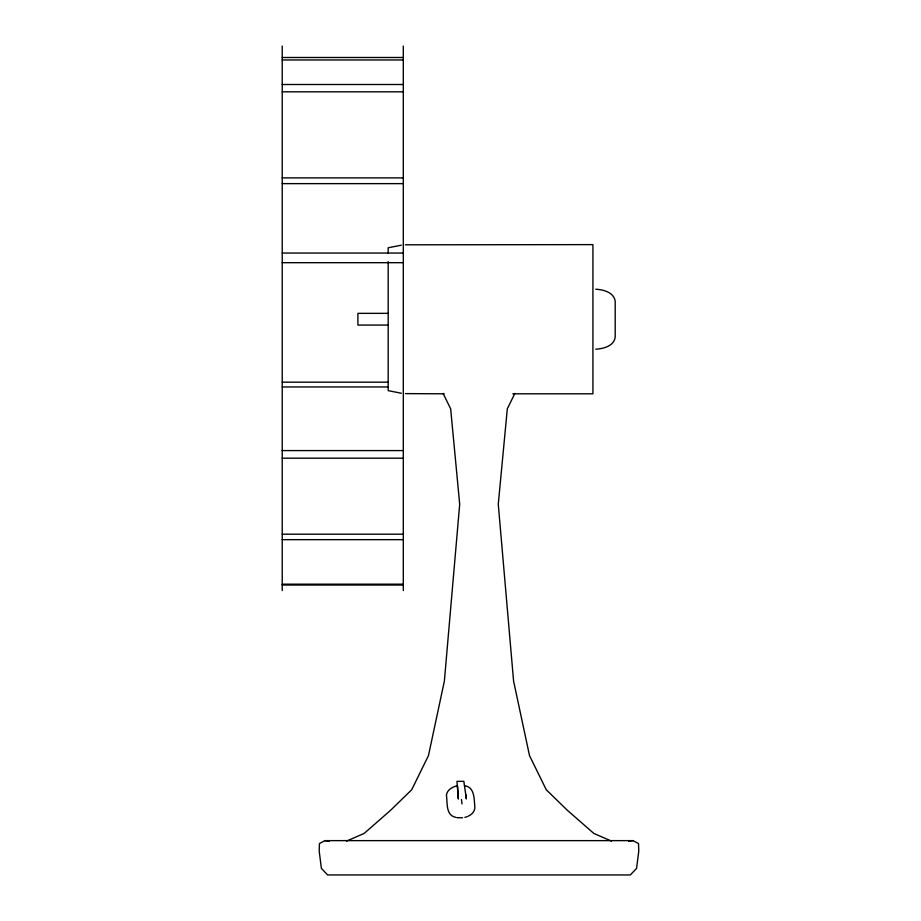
<?xml version="1.0" encoding="UTF-8"?>
<svg xmlns="http://www.w3.org/2000/svg" width="921" height="921" viewBox="0 0 921 921"><rect width="100%" height="100%" fill="white"/><g stroke="black" fill="none" stroke-linecap="round" stroke-linejoin="round"><path stroke-width="1.38" d="M514.897 393.359L507.31 408.832L498.273 504.213L513.584 681.091L529.506 755.611L546.268 789.758L567.405 810.33L593.861 833.459L611.44 841.092M325.032 840.631L319.426 843.544L319.196 851.108L321.394 868.399L327.634 874.95L630.332 874.95L636.572 868.399L638.771 851.108L638.529 843.544L632.934 840.631L325.032 840.631L329.154 841.287M468.098 816.225C472.024 814.601 475.65 810.63 474.741 806.117C474.131 798.495 474.511 786.845 464.426 785.728M346.526 841.092L364.106 833.459L390.55 810.33L411.699 789.758L428.461 755.611L444.371 681.091L459.694 504.213L450.657 408.832L443.059 393.359M464.875 817.353L467.108 816.72M628.813 841.287L632.934 840.631M401.383 245.17L388.178 247.772L388.178 253.068M462.595 817.767L456.851 817.664M595.749 349.186C603.347 348.863 614.146 345.997 615.193 337.074L615.193 301.351C614.146 292.429 603.347 289.562 595.749 289.24M405.332 244.813L592.917 244.618L592.917 393.808L512.836 393.808M282.229 57.493L403.306 57.493M282.229 59.957L403.306 59.957M282.229 84.502L403.306 84.502M282.229 91.824L403.306 91.824M282.229 177.891L403.306 177.891M282.229 183.636L403.306 183.636M282.229 253.045L403.306 253.045M282.229 262.692L403.306 262.692M388.178 313.347L357.901 313.347L357.901 325.078L388.178 325.078M282.229 382.169L387.637 382.169M282.229 386.958L387.637 386.958M444.198 393.808L405.332 393.612M282.229 450.588L403.306 450.588M282.229 458.186L403.306 458.186M282.229 534.192L403.306 534.192M282.229 539.66L403.306 539.66M282.229 584.179L403.306 584.179M282.229 585.031L403.306 585.031M401.383 393.255L388.178 390.642L388.178 261.61M455.826 817.353C445.499 815.373 447.571 802.64 446.409 794.835C447.433 789.619 452.695 786.695 457.518 785.728L458.37 799.06L456.954 781.342L463.862 781.342L466.348 798.933L465.784 794.547M461.444 799.555L462.008 803.941M403.306 46.05L403.306 590.58M282.229 46.05L282.229 590.58"/></g></svg>
